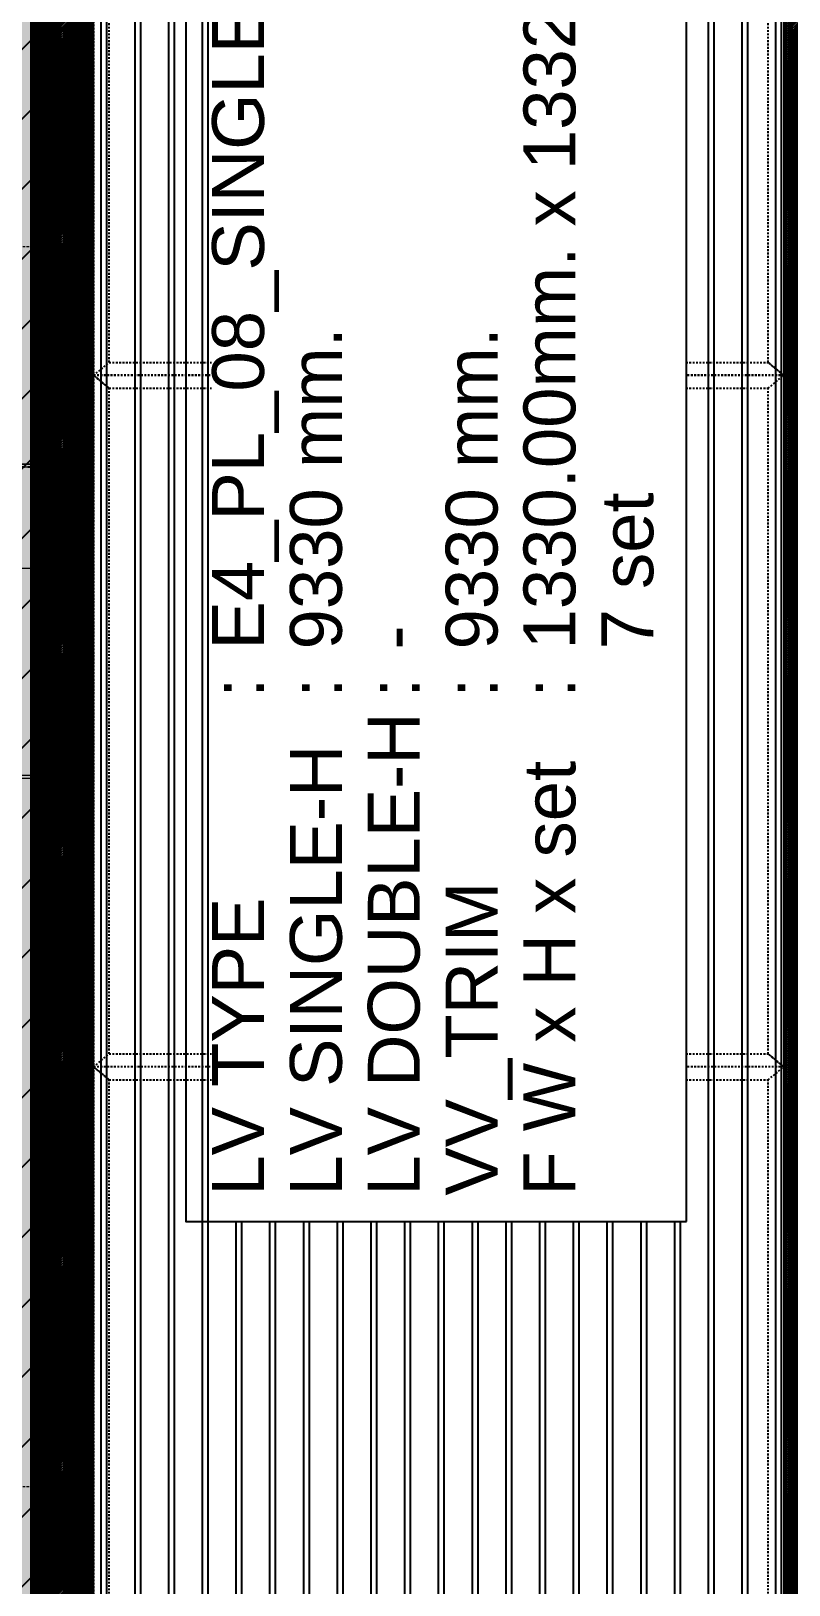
# Model space of a CAD drawing. Header units: millimetres. Extents: x 652937 to 1670132, y 1473552 to 2851037.
# Drawn here: x 836714 to 838174, y 1520610 to 1523605 of the extents above; entities that cross this region are included whole.
import ezdxf
from ezdxf.xclip import XClip

# ---------------------------------------------------------------- set-up
doc = ezdxf.new("R2010")
doc.units = ezdxf.units.MM
doc.header["$XCLIPFRAME"] = 0
for name, pattern in [('HIDDEN', [0.375, 0.25, -0.125]), ('TA_GL_005.00000', [13.75, 5, -1.25, 1.25, -1.25, 5]), ('TA_HL_001.00000', [6.5, 3.55, -2.95]), ('XKITLINE00', [0]), ('XKITLINE02', [4, 2, -2])]:
    doc.linetypes.add(name, pattern=pattern)
doc.layers.add('000 - 0_HIDE_OBJ_FRAMING_DEF_SUB', color=1, linetype='Continuous', plot=False)
doc.layers.add('000 - ESTIMATE_ASPG_WIPEOUT_', color=250, linetype='Continuous', plot=False)
for name, color, linetype in [('000 - 0_SYM_DWG_GRIDLINE_MAIN_COLOR_251', 251, 'Continuous'), ('000 - CONCRETE_COL_WIPEOUT_', 250, 'Continuous'), ('000 - CONCRETE_WALL_MAIN_COLOR_2', 1, 'Continuous'), ('000 - H A T C H', 9, 'Continuous'), ('010 - ASPG_EXTR_MAIN_COLOR_2', 2, 'Continuous'), ('010 - ASPG_EXTR_WIPEOUT_', 250, 'Continuous'), ('010 - ASPG_FRAMING_MAIN_COLOR_1', 3, 'Continuous'), ('010 - ASPG_FRAMING_SUB_COLOR_2', 1, 'Continuous'), ('010 - ASPG_FRAMING_SUB_COLOR_3', 251, 'Continuous')]:
    doc.layers.add(name, color=color, linetype=linetype)
for name, color, linetype, true_color, plot in [('000 - ESTIMATE_ASPG_MAIN_COLOR_6', 6, 'Continuous', 0xff00ff, False), ('000 - ESTIMATE_ASPG_TEXT_COLOR_1', 1, 'Continuous', 0xff0000, False), ('000_AREA_ASPG_AREA_HATCH_', 7, 'Continuous', 0xff8700, False), ('000_AREA_ASPG_AREA_MAIN_COLOR_1', 7, 'Continuous', 0xff8700, False)]:
    doc.layers.add(name, color=color, linetype=linetype, true_color=true_color, plot=plot)
for name, color, linetype, lineweight in [('A-230-M_FLOOR', 2, 'Continuous', 25), ('Bolt', 7, 'Continuous', 0), ('Part', 2, 'Continuous', 0), ('S-GRID', 1, 'Continuous', 9)]:
    doc.layers.add(name, color=color, linetype=linetype, lineweight=lineweight)
doc.styles.add('_Arial', font='arial.ttf')
doc.styles.add('TA', font='', dxfattribs={"height": 4.5})
doc.styles.get('TA').set_extended_font_data('Cordia New')

# ---------------------------------------------------------------- blocks, each defined once
blk = doc.blocks.new('*U6164')
at = {"layer": '000 - 0_SYM_DWG_GRIDLINE_MAIN_COLOR_251', "linetype": 'ByBlock', "ltscale": 5}
blk.add_line((200, 0), (-30071, 0), dxfattribs=at)
at = {"style": 'TA', "flags": 1}
blk.add_attdef('LOCATION', (6, -6), '', height=4.5, rotation=270, dxfattribs=at)
blk = doc.blocks.new('W-1-PP18-ST_ENT3_REV02_20260413-044638_PP18_ENT3_ELE2-DIMS-2')
at = {"color": 6, "linetype": 'TA_GL_005.00000', "rotation": 180}
blk.add_blockref('*U6164', (-7244, 110695), dxfattribs=at)
blk = doc.blocks.new('GM_Louver Grill Vertical Z1 - Z Profile-20321545-ENT 3 ELE-4 Sheet')
at = {"layer": '000 - 0_HIDE_OBJ_FRAMING_DEF_SUB'}
blk.add_line((197327.3, 105550), (197327.3, 114870), dxfattribs=at)
blk = doc.blocks.new('E4')
at = {"layer": '000 - 0_HIDE_OBJ_FRAMING_DEF_SUB'}
for p, q in [((-1549352.3, 105550), (-1549352.3, 114870)), ((-1547952.3, 114870), (-1547952.3, 105550))]:
    blk.add_line(p, q, dxfattribs=at)
blk.add_lwpolyline([(-1549402.3, 114870), (-1547902.3, 114870), (-1547902.3, 105550), (-1549402.3, 105550)], close=True, dxfattribs=at)
at = {"layer": '000 - 0_HIDE_OBJ_FRAMING_DEF_SUB', "color": 8}
for p in [(-1746604.7, 0), (-1746529.7, 0), (-1746454.7, 0), (-1746379.7, 0), (-1746304.7, 0), (-1746229.7, 0), (-1746154.7, 0), (-1746079.7, 0), (-1746004.7, 0), (-1745929.7, 0), (-1745854.7, 0), (-1745779.7, 0), (-1745704.7, 0), (-1745629.7, 0), (-1745554.7, 0), (-1745479.7, 0), (-1745404.7, 0), (-1745329.7, 0)]:
    blk.add_blockref('GM_Louver Grill Vertical Z1 - Z Profile-20321545-ENT 3 ELE-4 Sheet', p, dxfattribs=at)
blk = doc.blocks.new('*A3459102')
at = {"layer": 'Part', "linetype": 'XKITLINE00', "lineweight": 0}
for p, q in [((616.947211, 135.830227), (616.947209, 135.830227)), ((616.947209, 135.830227), (619.147209, 135.830227)), ((616.947209, 135.730227), (616.947209, 135.830227)), ((616.947211, 135.730227), (616.947209, 135.730227)), ((616.947209, 135.730227), (619.147209, 135.730227)), ((619.147211, 135.830227), (619.147209, 135.830227)), ((619.147209, 135.730227), (619.147209, 135.830227)), ((619.147211, 135.730227), (619.147209, 135.730227))]:
    blk.add_line(p, q, dxfattribs=at)
at = {"layer": 'Part', "linetype": 'XKITLINE02', "lineweight": 0}
for p, q in [((616.947211, 135.830227), (616.947211, 135.730227)), ((619.147209, 135.830227), (619.147211, 135.830227)), ((619.147209, 135.730227), (619.147211, 135.730227)), ((619.147211, 135.830227), (619.147211, 135.730227))]:
    blk.add_line(p, q, dxfattribs=at)
blk = doc.blocks.new('*A3460103')
at = {"layer": 'Part', "linetype": 'XKITLINE02', "lineweight": 0}
for p, q in [((618.12721, 136.430227), (618.077209, 136.430227)), ((618.077209, 136.430227), (618.077209, 135.930227)), ((618.127209, 135.930227), (618.127209, 136.430227)), ((618.077209, 135.830227), (618.67721, 135.830227)), ((618.67721, 135.830227), (618.67721, 135.880227))]:
    blk.add_line(p, q, dxfattribs=at)
at = {"layer": 'Part', "linetype": 'XKITLINE00', "lineweight": 0}
for p, q in [((618.077209, 135.930227), (618.077209, 135.830227)), ((618.127209, 135.930227), (618.127209, 135.880227)), ((618.677209, 135.880227), (618.127209, 135.880227)), ((618.677209, 135.830227), (618.677209, 135.880227))]:
    blk.add_line(p, q, dxfattribs=at)
blk = doc.blocks.new('*A3461104')
at = {"layer": 'Part', "linetype": 'XKITLINE00', "lineweight": 0}
for p, q in [((616.747209, 135.530227), (616.947209, 135.730227)), ((616.947209, 135.730227), (616.947211, 135.730227)), ((619.177211, 135.730227), (616.947209, 135.730227)), ((619.347209, 135.530227), (619.177209, 135.730227))]:
    blk.add_line(p, q, dxfattribs=at)
at = {"layer": 'Part', "linetype": 'XKITLINE02', "lineweight": 0}
for p, q in [((616.747211, 135.530227), (616.947211, 135.730227)), ((619.347211, 135.530227), (619.177211, 135.730227)), ((616.747209, 135.530227), (619.347211, 135.530227))]:
    blk.add_line(p, q, dxfattribs=at)
blk = doc.blocks.new('*A3462105')
at = {"layer": 'Bolt', "linetype": 'XKITLINE02', "lineweight": 0}
for p, q in [((618.12721, 136.300227), (618.07721, 136.300227)), ((618.20641, 136.130227), (617.77721, 136.130227)), ((618.07721, 136.200227), (618.01721, 136.200227)), ((618.07721, 136.060227), (618.01721, 136.060227)), ((618.12721, 135.960227), (618.07721, 135.960227))]:
    blk.add_line(p, q, dxfattribs=at)
blk = doc.blocks.new('*A3463106')
at = {"layer": 'Bolt'}
for points in [[(617.217, 135.83), (617.217, 135.73), (617.077, 135.73), (617.077, 135.83)], [(619.017, 135.83), (619.017, 135.73), (618.877, 135.73), (618.877, 135.83)]]:
    blk.add_hatch(color=256, dxfattribs=at).paths.add_polyline_path(points, flags=17)
at = {"layer": 'Bolt', "linetype": 'XKITLINE00', "lineweight": 0}
for p, q in [((617.077, 135.83), (617.077, 135.73)), ((617.147, 135.83), (617.147, 135.73)), ((617.217, 135.83), (617.217, 135.73)), ((618.877, 135.83), (618.877, 135.73)), ((618.947, 135.83), (618.947, 135.73)), ((619.017, 135.83), (619.017, 135.73))]:
    blk.add_line(p, q, dxfattribs=at)
blk = doc.blocks.new('*A3534110')
at = {"layer": 'Part', "linetype": 'XKITLINE00', "lineweight": 0}
for p, q in [((616.947209, 162.330227), (616.947209, 162.430227)), ((616.947209, 162.430227), (619.147209, 162.430227)), ((619.147209, 162.330227), (616.947209, 162.330227)), ((619.147209, 162.330227), (619.147209, 162.430227)), ((619.147209, 162.430227), (619.147211, 162.430227)), ((619.147211, 162.330227), (619.147209, 162.330227))]:
    blk.add_line(p, q, dxfattribs=at)
at = {"layer": 'Part', "linetype": 'XKITLINE02', "lineweight": 0}
for p, q in [((616.947211, 162.330227), (616.947211, 162.430227)), ((619.147209, 162.430227), (619.147211, 162.430227)), ((619.147209, 162.330227), (619.147211, 162.330227)), ((619.147211, 162.330227), (619.147211, 162.430227))]:
    blk.add_line(p, q, dxfattribs=at)
blk = doc.blocks.new('*A3535111')
at = {"layer": 'Part', "linetype": 'XKITLINE00', "lineweight": 0}
for p, q in [((618.077209, 162.330227), (618.077209, 162.230227)), ((618.677209, 162.280227), (618.677209, 162.330227)), ((618.677209, 162.280227), (618.127209, 162.280227)), ((618.127209, 162.280227), (618.127209, 162.230227))]:
    blk.add_line(p, q, dxfattribs=at)
at = {"layer": 'Part', "linetype": 'XKITLINE02', "lineweight": 0}
for p, q in [((618.077209, 162.330227), (618.67721, 162.330227)), ((618.67721, 162.330227), (618.67721, 162.280227)), ((618.07721, 161.730227), (618.077209, 162.230227)), ((618.127209, 162.230227), (618.12721, 161.730227)), ((618.077209, 161.730227), (618.12721, 161.730227))]:
    blk.add_line(p, q, dxfattribs=at)
blk = doc.blocks.new('*A3536112')
at = {"layer": 'Part', "linetype": 'XKITLINE00', "lineweight": 0}
for p, q in [((616.747209, 162.630227), (616.947209, 162.430227)), ((619.177209, 162.430227), (619.347209, 162.630227)), ((616.947209, 162.430227), (619.177211, 162.430227))]:
    blk.add_line(p, q, dxfattribs=at)
at = {"layer": 'Part', "linetype": 'XKITLINE02', "lineweight": 0}
for p, q in [((616.747209, 162.630227), (619.347211, 162.630227)), ((616.947211, 162.430227), (616.747211, 162.630227)), ((619.177211, 162.430227), (619.347211, 162.630227))]:
    blk.add_line(p, q, dxfattribs=at)
blk = doc.blocks.new('*A3537113')
at = {"layer": 'Bolt', "linetype": 'XKITLINE02', "lineweight": 0}
for p, q in [((618.20641, 162.030227), (617.77721, 162.030227)), ((618.07721, 162.100227), (618.01721, 162.100227)), ((618.12721, 162.200227), (618.07721, 162.200227)), ((618.07721, 161.960227), (618.01721, 161.960227)), ((618.12721, 161.860227), (618.07721, 161.860227))]:
    blk.add_line(p, q, dxfattribs=at)
blk = doc.blocks.new('*A3538114')
at = {"layer": 'Bolt'}
for points in [[(617.217, 162.43), (617.217, 162.33), (617.077, 162.33), (617.077, 162.43)], [(619.017, 162.43), (619.017, 162.33), (618.877, 162.33), (618.877, 162.43)]]:
    blk.add_hatch(color=256, dxfattribs=at).paths.add_polyline_path(points, flags=17)
at = {"layer": 'Bolt', "linetype": 'XKITLINE00', "lineweight": 0}
for p, q in [((617.077, 162.33), (617.077, 162.43)), ((617.147, 162.33), (617.147, 162.43)), ((617.217, 162.33), (617.217, 162.43)), ((618.877, 162.33), (618.877, 162.43)), ((618.947, 162.33), (618.947, 162.43)), ((619.017, 162.33), (619.017, 162.43))]:
    blk.add_line(p, q, dxfattribs=at)
blk = doc.blocks.new('*A3522107')
at = {"layer": 'Part', "linetype": 'XKITLINE00', "lineweight": 0}
for p, q in [((618.017208, 147.820227), (618.077208, 147.820227)), ((618.017208, 147.520227), (618.017208, 147.820227)), ((618.077209, 147.820227), (618.077208, 147.820227)), ((618.077208, 147.820227), (618.077208, 147.520227)), ((618.077208, 147.520227), (618.017208, 147.520227)), ((618.017209, 146.820227), (618.017208, 147.520227)), ((618.077208, 147.520227), (618.077209, 146.820227)), ((618.077209, 146.820227), (618.017209, 146.820227))]:
    blk.add_line(p, q, dxfattribs=at)
at = {"layer": 'Part', "linetype": 'XKITLINE02', "lineweight": 0}
for p, q in [((618.017209, 146.820227), (618.017209, 147.820227)), ((618.077208, 147.820227), (618.077209, 147.820227)), ((618.077209, 146.820227), (618.077209, 147.820227))]:
    blk.add_line(p, q, dxfattribs=at)
blk = doc.blocks.new('*A3523108')
at = {"layer": 'Part', "linetype": 'XKITLINE00', "lineweight": 0}
for p, q in [((617.547208, 147.820227), (617.547208, 147.880227)), ((618.547208, 147.820227), (617.547208, 147.820227)), ((618.547208, 147.820227), (618.547208, 147.880227)), ((618.547209, 147.820227), (618.547208, 147.820227))]:
    blk.add_line(p, q, dxfattribs=at)
at = {"layer": 'Part', "linetype": 'XKITLINE02', "lineweight": 0}
for p, q in [((617.547208, 147.880227), (617.547209, 147.880227)), ((617.547208, 147.880227), (618.547209, 147.880227)), ((617.547209, 147.880227), (617.547209, 147.820227)), ((618.547208, 147.820227), (618.547209, 147.820227)), ((618.547209, 147.820227), (618.547209, 147.880227))]:
    blk.add_line(p, q, dxfattribs=at)
blk = doc.blocks.new('*A3524109')
at = {"layer": 'Bolt'}
for points in [[(617.677, 147.88), (617.677, 147.94), (617.817, 147.94), (617.817, 147.88)], [(617.677, 147.82), (617.677, 147.88), (617.817, 147.88), (617.817, 147.82)], [(618.277, 147.88), (618.277, 147.94), (618.417, 147.94), (618.417, 147.88)], [(618.277, 147.82), (618.277, 147.88), (618.417, 147.88), (618.417, 147.82)]]:
    blk.add_hatch(color=256, dxfattribs=at).paths.add_polyline_path(points, flags=17)
at = {"layer": 'Bolt', "linetype": 'XKITLINE00', "lineweight": 0}
for p, q in [((617.747, 147.741), (617.747, 148.17)), ((618.347, 147.741), (618.347, 148.17)), ((617.677, 147.88), (617.677, 147.94)), ((617.677, 147.82), (617.677, 147.88)), ((617.817, 147.88), (617.817, 147.94)), ((617.817, 147.82), (617.817, 147.88)), ((618.277, 147.88), (618.277, 147.94)), ((618.277, 147.82), (618.277, 147.88)), ((618.417, 147.88), (618.417, 147.94)), ((618.417, 147.82), (618.417, 147.88))]:
    blk.add_line(p, q, dxfattribs=at)
blk = doc.blocks.new('W-1-PP18-ST_ENT3_REV02_20260413-214324_PP18_ENT3_SE_ELE4-1')
at = {"layer": 'A-230-M_FLOOR', "color": 4, "lineweight": 9}
blk.add_lwpolyline([(15305, 103500), (15305, 114420)], dxfattribs=at)
at = {"layer": 'Part', "color": 1, "linetype": 'HIDDEN', "lineweight": 0, "ltscale": 20}
for p, q in [((11575, 111120), (14053.9, 111120)), ((11575, 108730), (14053.9, 108730))]:
    blk.add_line(p, q, dxfattribs=at)
at = {"layer": 'Part', "color": 1, "lineweight": 0, "ltscale": 20}
for p, q in [((14053.9, 111120), (15305, 111120)), ((14053.9, 108730), (15305, 108730))]:
    blk.add_line(p, q, dxfattribs=at)
at = {"layer": 'Part', "linetype": 'XKITLINE00', "lineweight": 0}
for p, q in [((11575, 110695), (15305, 110695)), ((11575, 110095), (15305, 110095))]:
    blk.add_line(p, q, dxfattribs=at)
at = {"layer": 'Part', "linetype": 'XKITLINE02', "lineweight": 0}
for p, q in [((14341.3, 110055), (14341.3, 108770)), ((14341.3, 110055), (14341.3, 108770)), ((14347.3, 110055), (14347.3, 108770)), ((14347.3, 110055), (14347.3, 108770)), ((14394.3, 110055), (14394.3, 110055)), ((14394.3, 110055), (14394.3, 110055)), ((15002.6, 110055), (15002.6, 108770)), ((15002.6, 110055), (15002.6, 108770)), ((15008.6, 110055), (15008.6, 108770)), ((15008.6, 110055), (15008.6, 108770)), ((15055.6, 110055), (15055.6, 110055)), ((15055.6, 110055), (15055.6, 110055)), ((14394.3, 108770), (14394.3, 108770)), ((14394.3, 108770), (14394.3, 108770)), ((15055.6, 108770), (15055.6, 108770)), ((15055.6, 108770), (15055.6, 108770))]:
    blk.add_line(p, q, dxfattribs=at)
at = {"layer": 'Part', "linetype": 'XKITLINE00', "lineweight": 0}
for points in [[(14064.7, 110045), (15280, 110045), (15280, 109980), (14064.7, 109980)], [(14394.3, 108770), (14394.3, 110055), (14294.3, 110055), (14294.3, 108770)], [(15055.6, 108770), (15055.6, 110055), (14955.6, 110055), (14955.6, 108770)]]:
    blk.add_lwpolyline(points, close=True, dxfattribs=at)
at = {"layer": 'S-GRID', "color": 2, "linetype": 'HIDDEN', "ltscale": 10}
blk.add_line((14064.7, 109986), (15280, 109986), dxfattribs=at)
blk.add_blockref('E4', (1563456.2, 0))
at = {"lineweight": 0, "xscale": 100, "yscale": 100, "zscale": 100}
for name, p in [('*A3536112', (-47460.4, 93832)), ('*A3534110', (-47460.4, 93832)), ('*A3538114', (-47460.4, 93832)), ('*A3536112', (-46799.1, 93832)), ('*A3534110', (-46799.1, 93832)), ('*A3538114', (-46799.1, 93832)), ('*A3537113', (-47460.4, 93832)), ('*A3535111', (-47460.4, 93832)), ('*A3537113', (-46799.1, 93832)), ('*A3535111', (-46799.1, 93832)), ('*A3524109', (-47460.4, 95192)), ('*A3524109', (-46799.1, 95192)), ('*A3523108', (-47460.4, 95192)), ('*A3523108', (-46799.1, 95192)), ('*A3522107', (-47460.4, 95192)), ('*A3522107', (-46799.1, 95192)), ('*A3460103', (-47461, 95177)), ('*A3460103', (-46799.7, 95177)), ('*A3462105', (-47461, 95177)), ('*A3462105', (-46799.7, 95177)), ('*A3461104', (-47461, 95177)), ('*A3459102', (-47461, 95177)), ('*A3463106', (-47461, 95177)), ('*A3461104', (-46799.7, 95177)), ('*A3459102', (-46799.7, 95177)), ('*A3463106', (-46799.7, 95177))]:
    blk.add_blockref(name, p, dxfattribs=at)
blk = doc.blocks.new('*A39964520')
at = {"layer": 'Part', "linetype": 'XKITLINE00', "lineweight": 0}
for p, q in [((88.071867, -99.720099), (88.071867, -86.220099)), ((88.071867, -86.220099), (90.071867, -86.220099)), ((90.071867, -99.720099), (90.071867, -86.220099)), ((90.072117, -99.720099), (90.072117, -86.220099)), ((90.071867, -99.720099), (88.071867, -99.720099))]:
    blk.add_line(p, q, dxfattribs=at)
at = {"layer": 'Part', "linetype": 'XKITLINE02', "lineweight": 0}
for p, q in [((88.072117, -99.720099), (88.072117, -86.220099)), ((90.071867, -86.220099), (90.072117, -86.220099)), ((90.071867, -86.220099), (90.072117, -86.220099)), ((90.072117, -99.720099), (90.071867, -99.720099)), ((90.071867, -99.720099), (90.072117, -99.720099))]:
    blk.add_line(p, q, dxfattribs=at)
blk = doc.blocks.new('*A44765000')
at = {"layer": 'Part', "linetype": 'XKITLINE02', "lineweight": 0}
for p, q in [((81.765361, -83.220099), (74.365186, -83.220099)), ((81.765361, -86.220099), (74.365186, -86.220099))]:
    blk.add_line(p, q, dxfattribs=at)
at = {"layer": 'Part', "linetype": 'XKITLINE00', "lineweight": 0}
for p, q in [((110.612903, -83.220099), (81.765361, -83.220099)), ((110.612903, -86.220099), (81.765361, -86.220099))]:
    blk.add_line(p, q, dxfattribs=at)
blk = doc.blocks.new('*A44775001')
at = {"layer": 'Part', "linetype": 'XKITLINE02', "lineweight": 0}
for p, q in [((74.365186, -93.070099), (81.765361, -93.070099)), ((88.072141, -93.070099), (88.071891, -93.070099)), ((88.072141, -95.070099), (88.072141, -93.070099))]:
    blk.add_line(p, q, dxfattribs=at)
at = {"layer": 'Part', "linetype": 'XKITLINE00', "lineweight": 0}
for p, q in [((81.765361, -93.070099), (88.071891, -93.070099)), ((88.071891, -93.070099), (88.071891, -95.070099))]:
    blk.add_line(p, q, dxfattribs=at)
blk = doc.blocks.new('*A44795003')
at = {"layer": 'Part', "linetype": 'XKITLINE00', "lineweight": 0}
for p in [(88.071911, -78.070099), (81.765361, -80.070099)]:
    blk.add_line(p, (88.071911, -80.070099), dxfattribs=at)
at = {"layer": 'Part', "linetype": 'XKITLINE02', "lineweight": 0}
for p, q in [((88.072162, -80.070099), (88.072162, -78.070099)), ((74.365186, -80.070099), (81.765361, -80.070099)), ((88.072162, -80.070099), (88.071911, -80.070099)), ((88.071911, -80.070099), (88.072162, -80.070099))]:
    blk.add_line(p, q, dxfattribs=at)
blk = doc.blocks.new('*A47195243')
at = {"layer": 'Part', "linetype": 'XKITLINE00', "lineweight": 0}
for p, q in [((82.615496, -93.070099), (82.715516, -92.970099)), ((82.715516, -92.970099), (83.815516, -92.970099)), ((83.815516, -92.970099), (83.915496, -93.070099)), ((83.815626, -92.970099), (83.915646, -93.070099))]:
    blk.add_line(p, q, dxfattribs=at)
at = {"layer": 'Part', "linetype": 'XKITLINE02', "lineweight": 0}
for p, q in [((82.715626, -92.970099), (82.615646, -93.070099)), ((82.715516, -92.970099), (82.715626, -92.970099)), ((83.815516, -92.970099), (83.815626, -92.970099)), ((83.815626, -92.970099), (83.815516, -92.970099)), ((83.915646, -93.070099), (82.615496, -93.070099)), ((83.915646, -93.070099), (83.915496, -93.070099))]:
    blk.add_line(p, q, dxfattribs=at)
blk = doc.blocks.new('*A47205244')
at = {"layer": 'Part', "linetype": 'XKITLINE00', "lineweight": 0}
for p, q in [((82.715516, -92.920099), (83.815626, -92.920099)), ((82.715516, -92.970099), (82.715516, -92.920099)), ((83.815516, -92.970099), (82.715516, -92.970099)), ((83.815516, -92.970099), (83.815516, -92.920099)), ((83.815626, -92.920099), (83.815626, -92.970099))]:
    blk.add_line(p, q, dxfattribs=at)
at = {"layer": 'Part', "linetype": 'XKITLINE02', "lineweight": 0}
for p, q in [((82.715626, -92.970099), (82.715626, -92.920099)), ((83.815626, -92.970099), (83.815516, -92.970099)), ((83.815626, -92.970099), (83.815516, -92.970099))]:
    blk.add_line(p, q, dxfattribs=at)
blk = doc.blocks.new('*A47215245')
at = {"layer": 'Part', "linetype": 'XKITLINE02', "lineweight": 0}
for p, q in [((83.250601, -92.620099), (83.225541, -92.620099)), ((83.225541, -92.620099), (83.225541, -92.870099)), ((83.225601, -92.895099), (83.225601, -92.620099)), ((83.250541, -92.620099), (83.250541, -92.870099)), ((83.250601, -92.620099), (83.250601, -92.870099)), ((82.950541, -92.920099), (83.250601, -92.920099)), ((82.950601, -92.895099), (82.950601, -92.920099)), ((83.225541, -92.895099), (83.225601, -92.895099)), ((83.225541, -92.895099), (83.225601, -92.895099))]:
    blk.add_line(p, q, dxfattribs=at)
at = {"layer": 'Part', "linetype": 'XKITLINE00', "lineweight": 0}
for p, q in [((82.950541, -92.895099), (82.950541, -92.920099)), ((82.950541, -92.895099), (83.225541, -92.895099)), ((83.225541, -92.870099), (83.225541, -92.895099)), ((83.250541, -92.870099), (83.250541, -92.920099)), ((83.250601, -92.870099), (83.250601, -92.920099))]:
    blk.add_line(p, q, dxfattribs=at)
blk = doc.blocks.new('*A47225246')
at = {"layer": 'Bolt'}
for points in [[(82.831, -92.97), (82.831, -92.92), (82.901, -92.92), (82.901, -92.97)], [(83.631, -92.97), (83.631, -92.92), (83.701, -92.92), (83.701, -92.97)]]:
    blk.add_hatch(color=256, dxfattribs=at).paths.add_polyline_path(points, flags=17)
at = {"layer": 'Bolt', "linetype": 'XKITLINE00', "lineweight": 0}
for p, q in [((82.831, -92.97), (82.831, -92.92)), ((82.866, -92.97), (82.866, -92.92)), ((82.901, -92.97), (82.901, -92.92)), ((83.631, -92.97), (83.631, -92.92)), ((83.666, -92.97), (83.666, -92.92)), ((83.701, -92.97), (83.701, -92.92))]:
    blk.add_line(p, q, dxfattribs=at)
blk = doc.blocks.new('*A47235247')
at = {"layer": 'Part', "linetype": 'XKITLINE00', "lineweight": 0}
for p, q in [((81.89038, -86.470099), (87.955923, -86.470099)), ((81.89038, -86.470099), (81.89038, -86.795099)), ((87.955926, -86.470099), (87.955923, -86.470099)), ((87.955923, -86.470099), (87.955923, -86.795099)), ((81.89038, -86.795099), (87.955923, -86.795099)), ((87.955923, -86.795099), (87.95597, -86.795099))]:
    blk.add_line(p, q, dxfattribs=at)
at = {"layer": 'Part', "linetype": 'XKITLINE02', "lineweight": 0}
for p, q in [((81.890383, -86.765099), (81.890383, -86.470099)), ((81.890424, -86.765099), (81.890424, -86.470099)), ((81.890427, -86.795099), (81.890427, -86.470099)), ((87.955923, -86.470099), (87.95597, -86.470099)), ((87.955926, -86.765099), (87.955926, -86.470099)), ((87.95597, -86.470099), (87.955967, -86.470099)), ((87.955967, -86.470099), (87.955967, -86.765099)), ((87.95597, -86.795099), (87.95597, -86.470099)), ((81.890383, -86.765099), (87.955967, -86.765099)), ((87.955923, -86.795099), (87.95597, -86.795099)), ((87.955967, -86.765099), (87.955926, -86.765099))]:
    blk.add_line(p, q, dxfattribs=at)
blk = doc.blocks.new('*A47245248')
at = {"layer": 'Part', "linetype": 'XKITLINE00', "lineweight": 0}
for p, q in [((82.715516, -86.370099), (82.715516, -86.320099)), ((82.715516, -86.320099), (83.815516, -86.320099)), ((82.715516, -86.370099), (83.815626, -86.370099)), ((83.815516, -86.370099), (83.815516, -86.320099)), ((83.815626, -86.370099), (83.815626, -86.320099))]:
    blk.add_line(p, q, dxfattribs=at)
at = {"layer": 'Part', "linetype": 'XKITLINE02', "lineweight": 0}
for p, q in [((82.715626, -86.370099), (82.715626, -86.320099)), ((83.815626, -86.320099), (83.815516, -86.320099)), ((83.815516, -86.320099), (83.815626, -86.320099))]:
    blk.add_line(p, q, dxfattribs=at)
blk = doc.blocks.new('*A47255249')
at = {"layer": 'Part', "linetype": 'XKITLINE00', "lineweight": 0}
for p, q in [((82.615496, -86.220099), (82.715516, -86.320099)), ((83.915496, -86.220099), (83.815516, -86.320099)), ((83.815626, -86.320099), (83.915646, -86.220099)), ((82.715516, -86.320099), (83.815516, -86.320099))]:
    blk.add_line(p, q, dxfattribs=at)
at = {"layer": 'Part', "linetype": 'XKITLINE02', "lineweight": 0}
for p, q in [((82.615646, -86.220099), (82.615496, -86.220099)), ((82.615496, -86.220099), (83.915646, -86.220099)), ((82.715626, -86.320099), (82.615646, -86.220099)), ((83.815516, -86.320099), (83.815626, -86.320099)), ((83.815516, -86.320099), (83.815626, -86.320099))]:
    blk.add_line(p, q, dxfattribs=at)
blk = doc.blocks.new('*A47265250')
at = {"layer": 'Bolt'}
for points in [[(82.831, -86.37), (82.831, -86.32), (82.901, -86.32), (82.901, -86.37)], [(83.631, -86.37), (83.631, -86.32), (83.701, -86.32), (83.701, -86.37)]]:
    blk.add_hatch(color=256, dxfattribs=at).paths.add_polyline_path(points, flags=17)
at = {"layer": 'Bolt', "linetype": 'XKITLINE00', "lineweight": 0}
for p, q in [((82.831, -86.32), (82.831, -86.37)), ((82.866, -86.32), (82.866, -86.37)), ((82.901, -86.32), (82.901, -86.37)), ((83.631, -86.32), (83.631, -86.37)), ((83.666, -86.32), (83.666, -86.37)), ((83.701, -86.32), (83.701, -86.37))]:
    blk.add_line(p, q, dxfattribs=at)
blk = doc.blocks.new('*A47275251')
at = {"layer": 'Part', "linetype": 'XKITLINE02', "lineweight": 0}
for p, q in [((67.922144, -83.220099), (111.342756, -83.220099)), ((67.922144, -84.220099), (111.342756, -84.220099))]:
    blk.add_line(p, q, dxfattribs=at)
blk = doc.blocks.new('*A49515475')
at = {"layer": 'Part', "linetype": 'XKITLINE00', "lineweight": 0}
for p, q in [((88.071891, -83.220099), (88.071891, -65.120099)), ((90.071891, -83.220099), (88.071891, -83.220099))]:
    blk.add_line(p, q, dxfattribs=at)
at = {"layer": 'Part', "linetype": 'XKITLINE02', "lineweight": 0}
blk.add_line((88.072141, -83.220099), (88.072141, -65.120099), dxfattribs=at)
blk = doc.blocks.new('*A49875511')
at = {"layer": 'Part', "linetype": 'XKITLINE00', "lineweight": 0}
for p, q in [((85.921996, -93.070099), (86.022016, -92.970099)), ((86.022016, -92.970099), (87.122016, -92.970099)), ((87.122016, -92.970099), (87.221996, -93.070099)), ((87.122126, -92.970099), (87.222146, -93.070099))]:
    blk.add_line(p, q, dxfattribs=at)
at = {"layer": 'Part', "linetype": 'XKITLINE02', "lineweight": 0}
for p, q in [((86.022126, -92.970099), (85.922146, -93.070099)), ((86.022016, -92.970099), (86.022126, -92.970099)), ((87.122016, -92.970099), (87.122126, -92.970099)), ((87.122126, -92.970099), (87.122016, -92.970099)), ((87.222146, -93.070099), (85.921996, -93.070099)), ((87.222146, -93.070099), (87.221996, -93.070099))]:
    blk.add_line(p, q, dxfattribs=at)
blk = doc.blocks.new('*A49885512')
at = {"layer": 'Bolt', "linetype": 'XKITLINE02', "lineweight": 0}
for p, q in [((86.626671, -92.745099), (86.412071, -92.745099)), ((86.557052, -92.780099), (86.532052, -92.780099)), ((86.557091, -92.710099), (86.532091, -92.710099)), ((86.587064, -92.780099), (86.557064, -92.780099)), ((86.587078, -92.710099), (86.557078, -92.710099))]:
    blk.add_line(p, q, dxfattribs=at)
blk = doc.blocks.new('*A49895513')
at = {"layer": 'Part', "linetype": 'XKITLINE00', "lineweight": 0}
for p, q in [((86.022016, -92.920099), (87.122126, -92.920099)), ((86.022016, -92.970099), (86.022016, -92.920099)), ((87.122016, -92.970099), (86.022016, -92.970099)), ((87.122016, -92.970099), (87.122016, -92.920099)), ((87.122126, -92.920099), (87.122126, -92.970099))]:
    blk.add_line(p, q, dxfattribs=at)
at = {"layer": 'Part', "linetype": 'XKITLINE02', "lineweight": 0}
for p, q in [((86.022126, -92.970099), (86.022126, -92.920099)), ((87.122126, -92.970099), (87.122016, -92.970099)), ((87.122126, -92.970099), (87.122016, -92.970099))]:
    blk.add_line(p, q, dxfattribs=at)
blk = doc.blocks.new('*A49905514')
at = {"layer": 'Part', "linetype": 'XKITLINE02', "lineweight": 0}
for p, q in [((86.557101, -92.620099), (86.532041, -92.620099)), ((86.532041, -92.620099), (86.532041, -92.870099)), ((86.532101, -92.895099), (86.532101, -92.620099)), ((86.557041, -92.620099), (86.557041, -92.870099)), ((86.557101, -92.620099), (86.557101, -92.870099)), ((86.257041, -92.920099), (86.557101, -92.920099)), ((86.257101, -92.895099), (86.257101, -92.920099)), ((86.532041, -92.895099), (86.532101, -92.895099)), ((86.532041, -92.895099), (86.532101, -92.895099))]:
    blk.add_line(p, q, dxfattribs=at)
at = {"layer": 'Part', "linetype": 'XKITLINE00', "lineweight": 0}
for p, q in [((86.257041, -92.895099), (86.257041, -92.920099)), ((86.257041, -92.895099), (86.532041, -92.895099)), ((86.532041, -92.870099), (86.532041, -92.895099)), ((86.557041, -92.870099), (86.557041, -92.920099)), ((86.557101, -92.870099), (86.557101, -92.920099))]:
    blk.add_line(p, q, dxfattribs=at)
blk = doc.blocks.new('*A49915515')
at = {"layer": 'Bolt'}
for points in [[(86.137, -92.97), (86.137, -92.92), (86.207, -92.92), (86.207, -92.97)], [(86.937, -92.97), (86.937, -92.92), (87.007, -92.92), (87.007, -92.97)]]:
    blk.add_hatch(color=256, dxfattribs=at).paths.add_polyline_path(points, flags=17)
at = {"layer": 'Bolt', "linetype": 'XKITLINE00', "lineweight": 0}
for p, q in [((86.137, -92.97), (86.137, -92.92)), ((86.172, -92.97), (86.172, -92.92)), ((86.207, -92.97), (86.207, -92.92)), ((86.937, -92.97), (86.937, -92.92)), ((86.972, -92.97), (86.972, -92.92)), ((87.007, -92.97), (87.007, -92.92))]:
    blk.add_line(p, q, dxfattribs=at)
blk = doc.blocks.new('*A49925516')
at = {"layer": 'Bolt', "linetype": 'XKITLINE02', "lineweight": 0}
for p, q in [((83.320171, -92.745099), (83.105571, -92.745099)), ((83.250552, -92.780099), (83.225552, -92.780099)), ((83.250591, -92.710099), (83.225591, -92.710099)), ((83.280564, -92.780099), (83.250564, -92.780099)), ((83.280578, -92.710099), (83.250578, -92.710099))]:
    blk.add_line(p, q, dxfattribs=at)
blk = doc.blocks.new('*A49935517')
at = {"layer": 'Part', "linetype": 'XKITLINE00', "lineweight": 0}
for p, q in [((86.322021, -86.420099), (86.322029, -86.420099)), ((86.322021, -86.420099), (86.322021, -86.470099)), ((86.322021, -86.420099), (86.822029, -86.420099)), ((86.822021, -86.420099), (86.822021, -86.470099)), ((86.822113, -86.420099), (86.822113, -86.470099)), ((86.822121, -86.420099), (86.822113, -86.420099)), ((86.322021, -86.795099), (86.322021, -92.870099)), ((86.822021, -86.795099), (86.822021, -92.870099)), ((86.822113, -86.795099), (86.822113, -92.870099)), ((86.322021, -92.870099), (86.322029, -92.870099)), ((86.322021, -92.870099), (86.822029, -92.870099)), ((86.822113, -92.870099), (86.822121, -92.870099))]:
    blk.add_line(p, q, dxfattribs=at)
at = {"layer": 'Part', "linetype": 'XKITLINE02', "lineweight": 0}
for p, q in [((86.322021, -86.470099), (86.322021, -86.795099)), ((86.322029, -86.420099), (86.322029, -92.870099)), ((86.322113, -92.870099), (86.322113, -86.420099)), ((86.322113, -86.420099), (86.322121, -86.420099)), ((86.322121, -86.420099), (86.322121, -92.870099)), ((86.557029, -86.420099), (86.557029, -92.870099)), ((86.557113, -86.420099), (86.557113, -92.870099)), ((86.587029, -86.420099), (86.587029, -92.870099)), ((86.587113, -86.420099), (86.587113, -92.870099)), ((86.822021, -86.470099), (86.822021, -86.795099)), ((86.822029, -86.420099), (86.822029, -92.870099)), ((86.822029, -86.420099), (86.822113, -86.420099)), ((86.822029, -86.420099), (86.822121, -86.420099)), ((86.822113, -86.470099), (86.822113, -86.795099)), ((86.822121, -92.870099), (86.822121, -86.420099)), ((86.322121, -92.870099), (86.322113, -92.870099)), ((86.822029, -92.870099), (86.822113, -92.870099)), ((86.822029, -92.870099), (86.822121, -92.870099))]:
    blk.add_line(p, q, dxfattribs=at)
blk = doc.blocks.new('*A49945518')
at = {"layer": 'Part', "linetype": 'XKITLINE00', "lineweight": 0}
for p, q in [((83.015521, -86.420099), (83.015529, -86.420099)), ((83.015521, -86.420099), (83.015521, -86.470099)), ((83.015521, -86.420099), (83.515529, -86.420099)), ((83.515521, -86.420099), (83.515521, -86.470099)), ((83.515613, -86.420099), (83.515613, -86.470099)), ((83.515621, -86.420099), (83.515613, -86.420099)), ((83.015521, -86.795099), (83.015521, -92.870099)), ((83.515521, -86.795099), (83.515521, -92.870099)), ((83.515613, -86.795099), (83.515613, -92.870099)), ((83.015521, -92.870099), (83.015529, -92.870099)), ((83.015521, -92.870099), (83.515529, -92.870099)), ((83.515613, -92.870099), (83.515621, -92.870099))]:
    blk.add_line(p, q, dxfattribs=at)
at = {"layer": 'Part', "linetype": 'XKITLINE02', "lineweight": 0}
for p, q in [((83.015521, -86.470099), (83.015521, -86.795099)), ((83.015529, -86.420099), (83.015529, -92.870099)), ((83.015613, -92.870099), (83.015613, -86.420099)), ((83.015613, -86.420099), (83.015621, -86.420099)), ((83.015621, -86.420099), (83.015621, -92.870099)), ((83.250529, -86.420099), (83.250529, -92.870099)), ((83.250613, -86.420099), (83.250613, -92.870099)), ((83.280529, -86.420099), (83.280529, -92.870099)), ((83.280613, -86.420099), (83.280613, -92.870099)), ((83.515521, -86.470099), (83.515521, -86.795099)), ((83.515529, -86.420099), (83.515529, -92.870099)), ((83.515529, -86.420099), (83.515613, -86.420099)), ((83.515529, -86.420099), (83.515621, -86.420099)), ((83.515613, -86.470099), (83.515613, -86.795099)), ((83.515621, -92.870099), (83.515621, -86.420099)), ((83.015621, -92.870099), (83.015613, -92.870099)), ((83.515529, -92.870099), (83.515613, -92.870099)), ((83.515529, -92.870099), (83.515621, -92.870099))]:
    blk.add_line(p, q, dxfattribs=at)
blk = doc.blocks.new('*A50055529')
at = {"layer": 'Part', "linetype": 'XKITLINE00', "lineweight": 0}
for p, q in [((86.022016, -86.370099), (86.022016, -86.320099)), ((86.022016, -86.320099), (87.122016, -86.320099)), ((86.022016, -86.370099), (87.122126, -86.370099)), ((87.122016, -86.370099), (87.122016, -86.320099)), ((87.122126, -86.370099), (87.122126, -86.320099))]:
    blk.add_line(p, q, dxfattribs=at)
at = {"layer": 'Part', "linetype": 'XKITLINE02', "lineweight": 0}
for p, q in [((86.022126, -86.370099), (86.022126, -86.320099)), ((87.122126, -86.320099), (87.122016, -86.320099)), ((87.122016, -86.320099), (87.122126, -86.320099))]:
    blk.add_line(p, q, dxfattribs=at)
blk = doc.blocks.new('*A50065530')
at = {"layer": 'Part', "linetype": 'XKITLINE00', "lineweight": 0}
for p, q in [((86.587041, -86.370099), (86.587041, -86.420099)), ((86.612041, -86.395099), (86.612041, -86.420099)), ((86.612041, -86.395099), (86.887041, -86.395099)), ((86.612101, -86.395099), (86.612101, -86.420099)), ((86.887041, -86.395099), (86.887041, -86.370099)), ((86.887101, -86.395099), (86.887101, -86.370099))]:
    blk.add_line(p, q, dxfattribs=at)
at = {"layer": 'Part', "linetype": 'XKITLINE02', "lineweight": 0}
for p, q in [((86.587041, -86.370099), (86.887101, -86.370099)), ((86.587101, -86.670099), (86.587101, -86.370099)), ((86.887101, -86.395099), (86.887041, -86.395099)), ((86.887041, -86.395099), (86.887101, -86.395099)), ((86.587041, -86.420099), (86.587041, -86.670099)), ((86.612041, -86.420099), (86.612041, -86.670099)), ((86.612101, -86.420099), (86.612101, -86.670099)), ((86.587041, -86.670099), (86.612101, -86.670099))]:
    blk.add_line(p, q, dxfattribs=at)
blk = doc.blocks.new('*A50075531')
at = {"layer": 'Part', "linetype": 'XKITLINE00', "lineweight": 0}
for p, q in [((85.921996, -86.220099), (86.022016, -86.320099)), ((87.221996, -86.220099), (87.122016, -86.320099)), ((87.122126, -86.320099), (87.222146, -86.220099)), ((86.022016, -86.320099), (87.122016, -86.320099))]:
    blk.add_line(p, q, dxfattribs=at)
at = {"layer": 'Part', "linetype": 'XKITLINE02', "lineweight": 0}
for p, q in [((85.922146, -86.220099), (85.921996, -86.220099)), ((85.921996, -86.220099), (87.222146, -86.220099)), ((86.022126, -86.320099), (85.922146, -86.220099)), ((87.122016, -86.320099), (87.122126, -86.320099)), ((87.122016, -86.320099), (87.122126, -86.320099))]:
    blk.add_line(p, q, dxfattribs=at)
blk = doc.blocks.new('*A50085532')
at = {"layer": 'Bolt', "linetype": 'XKITLINE02', "lineweight": 0}
for p, q in [((86.517471, -86.545099), (86.732071, -86.545099)), ((86.557064, -86.510099), (86.587064, -86.510099)), ((86.587052, -86.510099), (86.612052, -86.510099)), ((86.557078, -86.580099), (86.587078, -86.580099)), ((86.587091, -86.580099), (86.612091, -86.580099))]:
    blk.add_line(p, q, dxfattribs=at)
blk = doc.blocks.new('*A50095533')
at = {"layer": 'Bolt'}
for points in [[(86.137, -86.37), (86.137, -86.32), (86.207, -86.32), (86.207, -86.37)], [(86.937, -86.37), (86.937, -86.32), (87.007, -86.32), (87.007, -86.37)]]:
    blk.add_hatch(color=256, dxfattribs=at).paths.add_polyline_path(points, flags=17)
at = {"layer": 'Bolt', "linetype": 'XKITLINE00', "lineweight": 0}
for p, q in [((86.137, -86.32), (86.137, -86.37)), ((86.172, -86.32), (86.172, -86.37)), ((86.207, -86.32), (86.207, -86.37)), ((86.937, -86.32), (86.937, -86.37)), ((86.972, -86.32), (86.972, -86.37)), ((87.007, -86.32), (87.007, -86.37))]:
    blk.add_line(p, q, dxfattribs=at)
blk = doc.blocks.new('*A50105534')
at = {"layer": 'Part', "linetype": 'XKITLINE00', "lineweight": 0}
for p, q in [((83.280541, -86.370099), (83.280541, -86.420099)), ((83.305541, -86.395099), (83.305541, -86.420099)), ((83.305541, -86.395099), (83.580541, -86.395099)), ((83.305601, -86.395099), (83.305601, -86.420099)), ((83.580541, -86.395099), (83.580541, -86.370099)), ((83.580601, -86.395099), (83.580601, -86.370099))]:
    blk.add_line(p, q, dxfattribs=at)
at = {"layer": 'Part', "linetype": 'XKITLINE02', "lineweight": 0}
for p, q in [((83.280541, -86.370099), (83.580601, -86.370099)), ((83.280601, -86.670099), (83.280601, -86.370099)), ((83.580601, -86.395099), (83.580541, -86.395099)), ((83.580541, -86.395099), (83.580601, -86.395099)), ((83.280541, -86.420099), (83.280541, -86.670099)), ((83.305541, -86.420099), (83.305541, -86.670099)), ((83.305601, -86.420099), (83.305601, -86.670099)), ((83.280541, -86.670099), (83.305601, -86.670099))]:
    blk.add_line(p, q, dxfattribs=at)
blk = doc.blocks.new('*A50115535')
at = {"layer": 'Bolt', "linetype": 'XKITLINE02', "lineweight": 0}
for p, q in [((83.210971, -86.545099), (83.425571, -86.545099)), ((83.250564, -86.510099), (83.280564, -86.510099)), ((83.280552, -86.510099), (83.305552, -86.510099)), ((83.250578, -86.580099), (83.280578, -86.580099)), ((83.280591, -86.580099), (83.305591, -86.580099))]:
    blk.add_line(p, q, dxfattribs=at)
blk = doc.blocks.new('*A50125536')
at = {"layer": 'Part', "linetype": 'XKITLINE02', "lineweight": 0}
for p, q in [((89.822734, -83.220099), (88.572141, -83.220099)), ((88.572141, -83.220099), (88.572141, -86.220099)), ((89.822141, -83.220099), (89.822141, -86.220099)), ((88.572141, -86.220099), (89.822734, -86.220099))]:
    blk.add_line(p, q, dxfattribs=at)
blk = doc.blocks.new('W-1-PP18-ST_ENT3_REV02_20260413-214457_PP18_ENT3_SE_ELE4-2')
at = {"lineweight": 0, "xscale": 200, "yscale": 200, "zscale": 200}
for name in ['*A49515475', '*A44795003', '*A44765000', '*A47275251', '*A50125536', '*A47255249', '*A50075531', '*A39964520', '*A47245248', '*A47265250', '*A50105534', '*A50055529', '*A50095533', '*A50065530', '*A47235247', '*A49945518', '*A50115535', '*A49935517', '*A50085532', '*A47215245', '*A49905514', '*A49925516', '*A49885512', '*A47195243', '*A47205244', '*A47225246', '*A49875511', '*A49895513', '*A49915515', '*A44775001']:
    blk.add_blockref(name, (-2309.3778, 127344.0198), dxfattribs=at)
blk = doc.blocks.new('*U7583')
blk.add_wipeout([(3262.6, -11470), (3262.6, -12310), (3000, -12310), (3000, -8620), (0, -8620), (0, 0), (7480, 0), (7480, -9340), (13872, -9340), (13872, -12310), (4562.6, -12310), (4562.6, -11470)])
at = {"layer": '000 - H A T C H'}
h = blk.add_hatch(dxfattribs=at)
h.set_pattern_fill('AR-CONC', color=8, scale=0.05)
h.paths.add_polyline_path([(7480, 0), (0, 0), (0, -8620), (3000, -8620), (3000, -12310), (3262.6, -12310), (3262.6, -11470), (4562.6, -11470), (4562.6, -12310), (13872, -12310), (13872, -9340), (7480, -9340)])
at = {"layer": '000 - CONCRETE_COL_WIPEOUT_', "color": 0}
blk.add_lwpolyline([(3262.6, -11470), (3262.6, -12310), (3000, -12310), (3000, -8620), (0, -8620), (0, 0), (7480, 0), (7480, -9340), (13872, -9340), (13872, -12310), (4562.6, -12310), (4562.6, -11470)], close=True, dxfattribs=at)
blk = doc.blocks.new('A$Ccc5d2e7b')
at = {"layer": '000 - CONCRETE_WALL_MAIN_COLOR_2'}
blk.add_blockref('*U7583', (0, 0), dxfattribs=at)
at = {"layer": '000 - H A T C H'}
h = blk.add_hatch(dxfattribs=at)
h.set_pattern_fill('ANSI31', color=1, scale=30)
h.set_pattern_definition([(45, (-88709.82, -145266.49), (-67.35192, 67.35192), [])])
h.paths.add_polyline_path([(4562.6, -11470), (4562.6, -12310), (13872, -12310), (13872, -9340), (7480, -9340), (7480, 0), (0, 0), (0, -8620), (3000, -8620), (3000, -12310), (3262.6, -12310), (3262.6, -11470)])
at = {"color": 6}
blk.add_lwpolyline([(0, 0), (0, -8620), (3000, -8620), (3000, -12310), (3262.7, -12310), (3262.6, -11470), (4562.6, -11470), (4562.6, -12310), (13872, -12310), (13872, -9340), (7480, -9340), (7480, 0)], close=True, dxfattribs=at)
blk = doc.blocks.new('*U6723')
blk.add_wipeout([(50, 0), (1400, 0), (1400, 9330), (50, 9330)]).dxf.layer = '010 - ASPG_EXTR_WIPEOUT_'
at = {"layer": '010 - ASPG_EXTR_MAIN_COLOR_2'}
for points in [[(64.8, 0), (75, 0), (75, 9330), (64.8, 9330)], [(129.8, 0), (140, 0), (140, 9330), (129.8, 9330)], [(194.8, 0), (205, 0), (205, 9330), (194.8, 9330)], [(259.8, 0), (270, 0), (270, 9330), (259.8, 9330)], [(324.8, 0), (335, 0), (335, 9330), (324.8, 9330)], [(389.8, 0), (400, 0), (400, 9330), (389.8, 9330)], [(454.8, 0), (465, 0), (465, 9330), (454.8, 9330)], [(519.8, 0), (530, 0), (530, 9330), (519.8, 9330)], [(584.8, 0), (595, 0), (595, 9330), (584.8, 9330)], [(649.8, 0), (660, 0), (660, 9330), (649.8, 9330)], [(714.8, 0), (725, 0), (725, 9330), (714.8, 9330)], [(779.8, 0), (790, 0), (790, 9330), (779.8, 9330)], [(844.8, 0), (855, 0), (855, 9330), (844.8, 9330)], [(909.8, 0), (920, 0), (920, 9330), (909.8, 9330)], [(974.8, 0), (985, 0), (985, 9330), (974.8, 9330)], [(1039.8, 0), (1050, 0), (1050, 9330), (1039.8, 9330)], [(1104.8, 0), (1115, 0), (1115, 9330), (1104.8, 9330)], [(1169.8, 0), (1180, 0), (1180, 9330), (1169.8, 9330)], [(1234.8, 0), (1245, 0), (1245, 9330), (1234.8, 9330)], [(1299.8, 0), (1310, 0), (1310, 9330), (1299.8, 9330)], [(1364.8, 0), (1375, 0), (1375, 9330), (1364.8, 9330)]]:
    blk.add_lwpolyline(points, close=True, dxfattribs=at)
at = {"layer": '010 - ASPG_FRAMING_SUB_COLOR_2'}
blk.add_lwpolyline([(50, 0), (1400, 0), (1400, 9330), (50, 9330)], close=True, dxfattribs=at)
blk.add_wipeout([(1400, 0), (1500, 0), (1500, 9330), (1400, 9330)]).dxf.layer = '010 - ASPG_EXTR_WIPEOUT_'
at = {"layer": '010 - ASPG_FRAMING_MAIN_COLOR_1'}
for points in [[(1400, 0), (1410, 0), (1410, 9330), (1400, 9330)], [(1490, 0), (1500, 0), (1500, 9330), (1490, 9330)]]:
    blk.add_lwpolyline(points, close=True, dxfattribs=at)
at = {"layer": '010 - ASPG_FRAMING_SUB_COLOR_2'}
blk.add_lwpolyline([(1400, 0), (1500, 0), (1500, 9330), (1400, 9330)], close=True, dxfattribs=at)
blk = doc.blocks.new('*U8803')
at = {"layer": '010 - ASPG_FRAMING_SUB_COLOR_3', "linetype": 'ByBlock'}
for points in [[(0, 0), (0, 1330), (25, 1300), (25, 30), (0, 0)], [(1332.9, 1330), (0, 1330), (25, 1300), (1307.9, 1300)], [(1332.9, 0), (1332.9, 1330), (1307.9, 1300), (1307.9, 30), (1332.9, 0)], [(25, 30), (1307.9, 30), (1332.9, 0), (0, 0), (25, 30)]]:
    blk.add_lwpolyline(points, close=True, dxfattribs=at)
blk = doc.blocks.new('A$Cd3cf6656')
blk.add_wipeout([(-964.7, -457.4), (1855.6, -457.4), (1855.6, 457.4), (-964.7, 457.4)]).dxf.layer = '000 - ESTIMATE_ASPG_WIPEOUT_'
at = {"layer": '000 - ESTIMATE_ASPG_MAIN_COLOR_6'}
blk.add_lwpolyline([(-964.7, -457.4), (1855.6, -457.4), (1855.6, 507.4), (-964.7, 507.4)], close=True, dxfattribs=at)
at = {"layer": '000 - ESTIMATE_ASPG_TEXT_COLOR_1', "style": '_Arial'}
for s, p in [('LV TYPE', (-914.7, 356.5)), (':', (45, 356.5)), ('LV SINGLE-H', (-914.7, 206.5)), (':', (45, 206.5)), ('LV DOUBLE-H', (-914.7, 56.5)), (':', (45, 56.5)), ('VV_TRIM', (-914.7, -93.5)), (':', (45, -93.5)), ('F W x H x set', (-914.7, -243.5)), (':', (45, -243.5))]:
    blk.add_text(s, height=100, dxfattribs=at).set_placement(p)
for tag, p in [('LV_TYPE_VAL', (138.1, 356.5)), ('LV_SIN-H_VAL', (138.1, 206.5)), ('LV_DOU-H_VAL', (138.1, 56.5)), ('V-TRIM_VAL', (138.1, -93.5)), ('FRAME_VAL', (138.1, -243.5)), ('FRAME_SET', (138.1, -393.5))]:
    blk.add_attdef(tag, p, '', height=100, dxfattribs=at)
blk = doc.blocks.new('*U8820')
at = {"layer": '000_AREA_ASPG_AREA_HATCH_', "transparency": 33554539}
h = blk.add_hatch(dxfattribs=at)
h.set_pattern_fill('ANSI31', color=256)
h.set_pattern_definition([(45, (-24.4354, 9304.1105), (-2.245064, 2.245064), [])])
h.paths.add_polyline_path([(-60, 0), (60, 0), (60, 9330), (-60, 9330)])
at = {"layer": '000_AREA_ASPG_AREA_MAIN_COLOR_1'}
blk.add_lwpolyline([(-60, 0), (60, 0), (60, 9330), (-60, 9330)], close=True, dxfattribs=at)

msp = doc.modelspace()

# ---------------------------------------------------------------- block references
at = {"color": 6}
msp.add_blockref('A$Ccc5d2e7b', (829234.2162, 1526940.4203), dxfattribs=at)

# ---------------------------------------------------------------- next in the draw order: block references
msp.add_blockref('W-1-PP18-ST_ENT3_REV02_20260413-044638_PP18_ENT3_ELE2-DIMS-2', (822670.5264, 1412070.4203), dxfattribs=at)

# ---------------------------------------------------------------- next in the draw order: block references
ref = msp.add_blockref('W-1-PP18-ST_ENT3_REV02_20260413-214324_PP18_ENT3_SE_ELE4-1', (822670.5264, 1412070.4203), dxfattribs=at)
XClip(ref).set_block_clipping_path([(-8921.6742467015, 100922), (26429.9241350386, 117178.2602934372)])

# ---------------------------------------------------------------- next in the draw order: block references
ref = msp.add_blockref('W-1-PP18-ST_ENT3_REV02_20260413-214457_PP18_ENT3_SE_ELE4-2', (822670.5264, 1412070.4203), dxfattribs=at)
XClip(ref).set_block_clipping_path([(-8921.6742467015, 100922), (26429.9241350386, 117178.2602934372)])

# ---------------------------------------------------------------- next in the draw order: block references
at = {"xscale": -1}
msp.add_blockref('*U6723', (838224.5264, 1517610.4203), dxfattribs=at)

# ---------------------------------------------------------------- next in the draw order: block references
for p in [(836774.5264, 1517610.4203), (838224.5264, 1517610.4203)]:
    msp.add_blockref('*U8820', p)
at = {"linetype": 'TA_HL_001.00000', "rotation": 90}
for p in [(838164.5264, 1522941.8489), (838164.5264, 1521608.9918), (838164.5264, 1520276.1346)]:
    msp.add_blockref('*U8803', p, dxfattribs=at)

# ---------------------------------------------------------------- next in the draw order: block references
at = {"rotation": 90}
msp.add_blockref('A$Cd3cf6656', (837519.5264, 1522275.4203), dxfattribs=at).add_auto_attribs({'LV_TYPE_VAL': 'E4_PL_08_SINGLE BLANK (edge-panel)', 'LV_SIN-H_VAL': '9330 mm. ', 'LV_DOU-H_VAL': '-', 'V-TRIM_VAL': '9330 mm.', 'FRAME_VAL': '1330.00mm. x 1332.86mm.', 'FRAME_SET': '7 set'})

doc.saveas('drawing.dxf')
